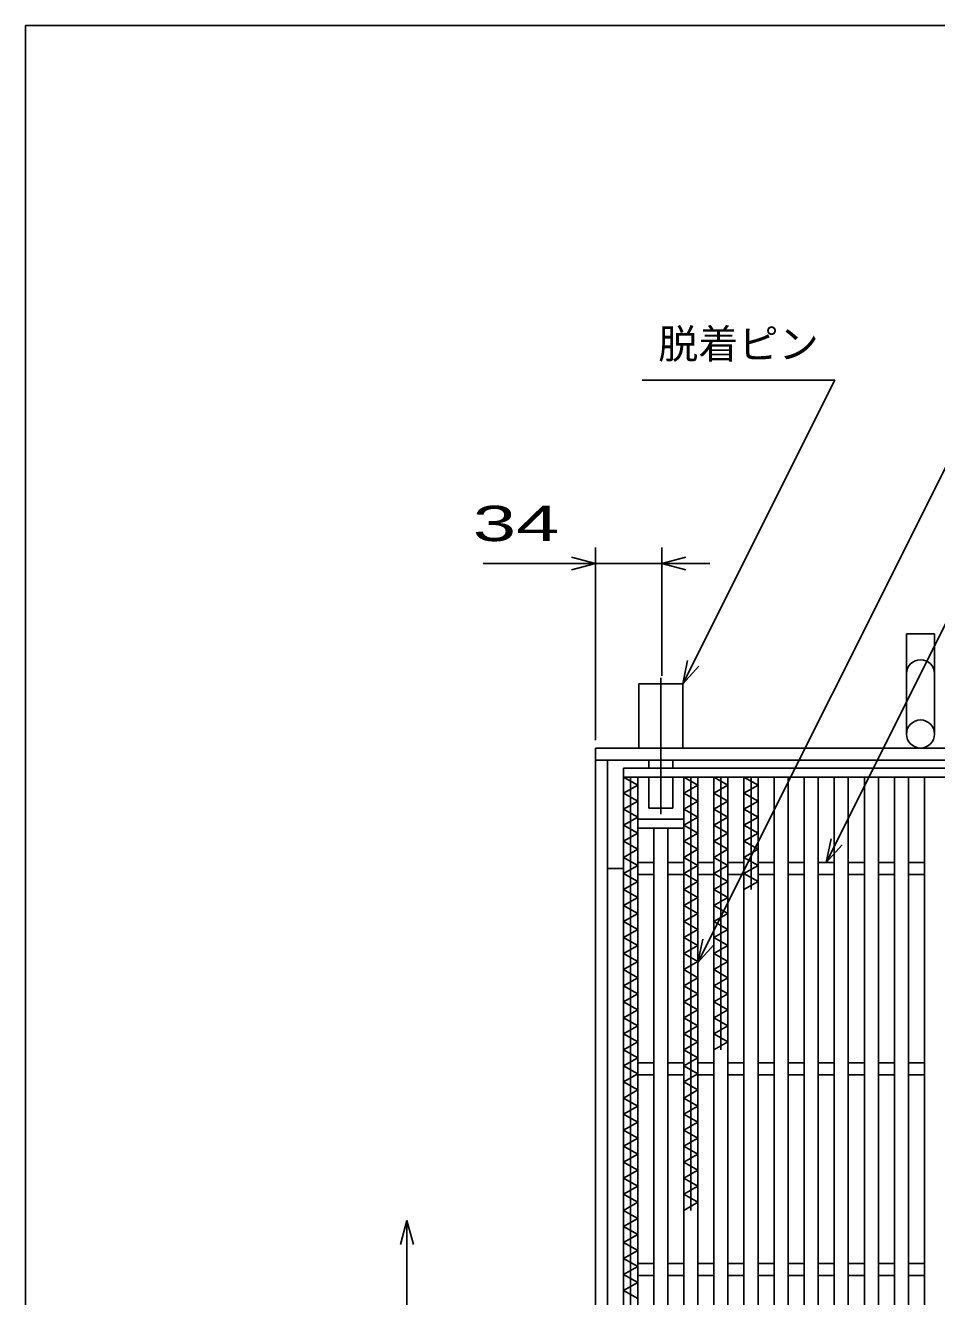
# Model space of a CAD drawing. Units: millimetres, scale not verified. Extents: x -1456 to 1389, y -1026 to 839.
# Drawn here: x -1379 to -925, y 205 to 839 of the extents above; entities that cross this region are included whole.
import ezdxf
from ezdxf.enums import TextEntityAlignment as Align

# ---------------------------------------------------------------- set-up
doc = ezdxf.new("R2010")
doc.units = ezdxf.units.MM
doc.header["$LTSCALE"] = 8
doc.linetypes.add('LONG_DASHED_DOTTED', pattern=[15.25, 12, -1.5, 0.25, -1.5])
for name, color, linetype, lineweight in [('0_2', 150, 'Continuous', 25), ('16', 3, 'Continuous', 25), ('19', 6, 'Continuous', 25), ('22', 4, 'Continuous', 25)]:
    doc.layers.add(name, color=color, linetype=linetype, lineweight=lineweight)
doc.styles.add('ベクトル', font='')
doc.styles.get('ベクトル').set_extended_font_data('ベクトル')

msp = doc.modelspace()

# ---------------------------------------------------------------- linework, layer by layer
at = {"layer": '0_2'}
for p, q in [((-1379.2, -921.2), (-1379.2, 838.8)), ((-1379.2, 838.8), (1388.8, 838.8))]:
    msp.add_line(p, q, dxfattribs=at)
at = {"layer": '16'}
for p, q in [((-1081, 468.5), (-386, 468.5)), ((-1081, 464), (-1081, 468.5)), ((-386, 464), (-1081, 464)), ((-1081, -227), (-1081, 464)), ((-1081, 464), (-1074, 464)), ((-1074, 460), (-1081, 464)), ((-1077.5, 88), (-1077.5, 464)), ((-1074, -227), (-1074, 464)), ((-1051, -227), (-1051, 464)), ((-1051, 464), (-1044, 464)), ((-1044, 460), (-1051, 464)), ((-1047.5, 248), (-1047.5, 464)), ((-1044, -227), (-1044, 464)), ((-1036, -227), (-1036, 464)), ((-1036, 464), (-1029, 464)), ((-1029, 460), (-1036, 464)), ((-1032.5, 328), (-1032.5, 464)), ((-1029, -227), (-1029, 464)), ((-1021, -227), (-1021, 464)), ((-1021, 464), (-1014, 464)), ((-1014, 460), (-1021, 464)), ((-1017.5, 408), (-1017.5, 464)), ((-1014, -227), (-1014, 464)), ((-1006, -227), (-1006, 464)), ((-1006, 464), (-999, 464)), ((-999, -227), (-999, 464)), ((-991, -227), (-991, 464)), ((-991, 464), (-984, 464)), ((-984, -227), (-984, 464)), ((-976, -227), (-976, 464)), ((-976, 464), (-969, 464)), ((-969, -227), (-969, 464)), ((-961, -227), (-961, 464)), ((-961, 464), (-954, 464)), ((-954, -227), (-954, 464)), ((-946, -227), (-946, 464)), ((-946, 464), (-939, 464)), ((-939, -227), (-939, 464)), ((-931, -227), (-931, 464)), ((-931, 464), (-924, 464)), ((-1081, 456), (-1074, 460)), ((-1051, 456), (-1044, 460)), ((-1036, 456), (-1029, 460)), ((-1021, 456), (-1014, 460)), ((-1074, 452), (-1081, 456)), ((-1081, 448), (-1074, 452)), ((-1044, 452), (-1051, 456)), ((-1051, 448), (-1044, 452)), ((-1029, 452), (-1036, 456)), ((-1036, 448), (-1029, 452)), ((-1014, 452), (-1021, 456)), ((-1021, 448), (-1014, 452)), ((-1074, 444), (-1081, 448)), ((-1081, 440), (-1074, 444)), ((-1044, 444), (-1051, 448)), ((-1051, 440), (-1044, 444)), ((-1029, 444), (-1036, 448)), ((-1036, 440), (-1029, 444)), ((-1014, 444), (-1021, 448)), ((-1021, 440), (-1014, 444)), ((-1074, 436), (-1081, 440)), ((-1074, 443), (-1051, 443)), ((-1074, 438.5), (-1074, 443)), ((-1051, 438.5), (-1074, 438.5)), ((-1066, -201.5), (-1066, 438.5)), ((-1066, 438.5), (-1059, 438.5)), ((-1059, -201.5), (-1059, 438.5)), ((-1051, 443), (-1051, 438.5)), ((-1044, 436), (-1051, 440)), ((-1029, 436), (-1036, 440)), ((-1014, 436), (-1021, 440)), ((-1081, 432), (-1074, 436)), ((-1074, 428), (-1081, 432)), ((-1051, 432), (-1044, 436)), ((-1044, 428), (-1051, 432)), ((-1036, 432), (-1029, 436)), ((-1029, 428), (-1036, 432)), ((-1021, 432), (-1014, 436)), ((-1014, 428), (-1021, 432)), ((-1081, 424), (-1074, 428)), ((-1051, 424), (-1044, 428)), ((-1036, 424), (-1029, 428)), ((-1021, 424), (-1014, 428)), ((-1074, 420), (-1081, 424)), ((-1081, 416), (-1074, 420)), ((-1074, 421.5), (-1066, 421.5)), ((-1059, 421.5), (-1051, 421.5)), ((-1044, 420), (-1051, 424)), ((-1051, 416), (-1044, 420)), ((-1044, 421.5), (-1036, 421.5)), ((-1029, 420), (-1036, 424)), ((-1036, 416), (-1029, 420)), ((-1029, 421.5), (-1021, 421.5)), ((-1014, 420), (-1021, 424)), ((-1021, 416), (-1014, 420)), ((-1014, 421.5), (-1006, 421.5)), ((-999, 421.5), (-991, 421.5)), ((-984, 421.5), (-976, 421.5)), ((-969, 421.5), (-961, 421.5)), ((-954, 421.5), (-946, 421.5)), ((-939, 421.5), (-931, 421.5)), ((-1074, 412), (-1081, 416)), ((-1081, 408), (-1074, 412)), ((-1074, 415.5), (-1066, 415.5)), ((-1059, 415.5), (-1051, 415.5)), ((-1044, 412), (-1051, 416)), ((-1051, 408), (-1044, 412)), ((-1044, 415.5), (-1036, 415.5)), ((-1029, 412), (-1036, 416)), ((-1036, 408), (-1029, 412)), ((-1029, 415.5), (-1021, 415.5)), ((-1014, 412), (-1021, 416)), ((-1021, 408), (-1014, 412)), ((-1014, 415.5), (-1006, 415.5)), ((-999, 415.5), (-991, 415.5)), ((-984, 415.5), (-976, 415.5)), ((-969, 415.5), (-961, 415.5)), ((-954, 415.5), (-946, 415.5)), ((-939, 415.5), (-931, 415.5)), ((-1074, 404), (-1081, 408)), ((-1044, 404), (-1051, 408)), ((-1029, 404), (-1036, 408)), ((-1081, 400), (-1074, 404)), ((-1074, 396), (-1081, 400)), ((-1051, 400), (-1044, 404)), ((-1044, 396), (-1051, 400)), ((-1036, 400), (-1029, 404)), ((-1029, 396), (-1036, 400)), ((-1081, 392), (-1074, 396)), ((-1051, 392), (-1044, 396)), ((-1036, 392), (-1029, 396)), ((-1074, 388), (-1081, 392)), ((-1081, 384), (-1074, 388)), ((-1044, 388), (-1051, 392)), ((-1051, 384), (-1044, 388)), ((-1029, 388), (-1036, 392)), ((-1036, 384), (-1029, 388)), ((-1074, 380), (-1081, 384)), ((-1044, 380), (-1051, 384)), ((-1029, 380), (-1036, 384)), ((-1081, 376), (-1074, 380)), ((-1074, 372), (-1081, 376)), ((-1051, 376), (-1044, 380)), ((-1044, 372), (-1051, 376)), ((-1036, 376), (-1029, 380)), ((-1029, 372), (-1036, 376)), ((-1081, 368), (-1074, 372)), ((-1074, 364), (-1081, 368)), ((-1051, 368), (-1044, 372)), ((-1044, 364), (-1051, 368)), ((-1036, 368), (-1029, 372)), ((-1029, 364), (-1036, 368)), ((-1081, 360), (-1074, 364)), ((-1051, 360), (-1044, 364)), ((-1036, 360), (-1029, 364)), ((-1074, 356), (-1081, 360)), ((-1081, 352), (-1074, 356)), ((-1044, 356), (-1051, 360)), ((-1051, 352), (-1044, 356)), ((-1029, 356), (-1036, 360)), ((-1036, 352), (-1029, 356)), ((-1074, 348), (-1081, 352)), ((-1044, 348), (-1051, 352)), ((-1029, 348), (-1036, 352)), ((-1081, 344), (-1074, 348)), ((-1074, 340), (-1081, 344)), ((-1051, 344), (-1044, 348)), ((-1044, 340), (-1051, 344)), ((-1036, 344), (-1029, 348)), ((-1029, 340), (-1036, 344)), ((-1081, 336), (-1074, 340)), ((-1074, 332), (-1081, 336)), ((-1051, 336), (-1044, 340)), ((-1044, 332), (-1051, 336)), ((-1036, 336), (-1029, 340)), ((-1029, 332), (-1036, 336)), ((-1081, 328), (-1074, 332)), ((-1051, 328), (-1044, 332)), ((-1036, 328), (-1029, 332)), ((-1074, 324), (-1081, 328)), ((-1081, 320), (-1074, 324)), ((-1044, 324), (-1051, 328)), ((-1051, 320), (-1044, 324)), ((-1074, 316), (-1081, 320)), ((-1074, 321.5), (-1066, 321.5)), ((-1059, 321.5), (-1051, 321.5)), ((-1044, 316), (-1051, 320)), ((-1044, 321.5), (-1036, 321.5)), ((-1029, 321.5), (-1021, 321.5)), ((-1014, 321.5), (-1006, 321.5)), ((-999, 321.5), (-991, 321.5)), ((-984, 321.5), (-976, 321.5)), ((-969, 321.5), (-961, 321.5)), ((-954, 321.5), (-946, 321.5)), ((-939, 321.5), (-931, 321.5)), ((-1081, 312), (-1074, 316)), ((-1074, 308), (-1081, 312)), ((-1074, 315.5), (-1066, 315.5)), ((-1059, 315.5), (-1051, 315.5)), ((-1051, 312), (-1044, 316)), ((-1044, 308), (-1051, 312)), ((-1044, 315.5), (-1036, 315.5)), ((-1029, 315.5), (-1021, 315.5)), ((-1014, 315.5), (-1006, 315.5)), ((-999, 315.5), (-991, 315.5)), ((-984, 315.5), (-976, 315.5)), ((-969, 315.5), (-961, 315.5)), ((-954, 315.5), (-946, 315.5)), ((-939, 315.5), (-931, 315.5)), ((-1081, 304), (-1074, 308)), ((-1051, 304), (-1044, 308)), ((-1074, 300), (-1081, 304)), ((-1081, 296), (-1074, 300)), ((-1044, 300), (-1051, 304)), ((-1051, 296), (-1044, 300)), ((-1074, 292), (-1081, 296)), ((-1081, 288), (-1074, 292)), ((-1044, 292), (-1051, 296)), ((-1051, 288), (-1044, 292)), ((-1074, 284), (-1081, 288)), ((-1044, 284), (-1051, 288)), ((-1081, 280), (-1074, 284)), ((-1074, 276), (-1081, 280)), ((-1051, 280), (-1044, 284)), ((-1044, 276), (-1051, 280)), ((-1081, 272), (-1074, 276)), ((-1051, 272), (-1044, 276)), ((-1074, 268), (-1081, 272)), ((-1081, 264), (-1074, 268)), ((-1044, 268), (-1051, 272)), ((-1051, 264), (-1044, 268)), ((-1074, 260), (-1081, 264)), ((-1081, 256), (-1074, 260)), ((-1044, 260), (-1051, 264)), ((-1051, 256), (-1044, 260)), ((-1074, 252), (-1081, 256)), ((-1044, 252), (-1051, 256)), ((-1081, 248), (-1074, 252)), ((-1074, 244), (-1081, 248)), ((-1051, 248), (-1044, 252)), ((-1081, 240), (-1074, 244)), ((-1074, 236), (-1081, 240)), ((-1081, 232), (-1074, 236)), ((-1074, 228), (-1081, 232)), ((-1081, 224), (-1074, 228)), ((-1074, 220), (-1081, 224)), ((-1081, 216), (-1074, 220)), ((-1074, 212), (-1081, 216)), ((-1074, 221.5), (-1066, 221.5)), ((-1074, 215.5), (-1066, 215.5)), ((-1059, 221.5), (-1051, 221.5)), ((-1059, 215.5), (-1051, 215.5)), ((-1044, 221.5), (-1036, 221.5)), ((-1044, 215.5), (-1036, 215.5)), ((-1029, 221.5), (-1021, 221.5)), ((-1029, 215.5), (-1021, 215.5)), ((-1014, 221.5), (-1006, 221.5)), ((-1014, 215.5), (-1006, 215.5)), ((-999, 221.5), (-991, 221.5)), ((-999, 215.5), (-991, 215.5)), ((-984, 221.5), (-976, 221.5)), ((-984, 215.5), (-976, 215.5)), ((-969, 221.5), (-961, 221.5)), ((-969, 215.5), (-961, 215.5)), ((-954, 221.5), (-946, 221.5)), ((-954, 215.5), (-946, 215.5)), ((-939, 221.5), (-931, 221.5)), ((-939, 215.5), (-931, 215.5)), ((-1081, 208), (-1074, 212)), ((-1074, 204), (-1081, 208))]:
    msp.add_line(p, q, dxfattribs=at)
at = {"layer": '19'}
for p, q in [((-940, 485.5), (-940, 535.5)), ((-940, 535.5), (-926, 535.5)), ((-926, 485.5), (-926, 535.5)), ((-1073.5, 478.5), (-1073.5, 510.5)), ((-1073.5, 510.5), (-1051.5, 510.5)), ((-1051.5, 510.5), (-1051.5, 478.5)), ((-1095, 478.5), (-372, 478.5)), ((-1095, -241.5), (-1095, 478.5)), ((-1095, 472.5), (-372, 472.5)), ((-1089, -235.5), (-1089, 472.5)), ((-1068.5, 468.5), (-1068.5, 472.5)), ((-1056.5, 468.5), (-1056.5, 472.5)), ((-1068.5, 448.5), (-1068.5, 464)), ((-1056.5, 448.5), (-1056.5, 464)), ((-1068.5, 448.5), (-1056.5, 448.5)), ((-1089, 418.5), (-1081, 418.5))]:
    msp.add_line(p, q, dxfattribs=at)
at = {"layer": '19', "linetype": 'LONG_DASHED_DOTTED'}
msp.add_line((-1062.5, 513.5), (-1062.5, 445.5), dxfattribs=at)
at = {"layer": '19'}
msp.add_circle((-933, 485.5), 7, dxfattribs=at)
msp.add_arc((-933, 515.5), 7, 0, 180, dxfattribs=at)
at = {"layer": '22'}
for p, q in [((-1044, 371.5), (-881.25, 697)), ((-1071.75, 662), (-975.75, 662)), ((-1051.5, 510.5), (-975.75, 662)), ((-980, 421.5), (-859.75, 662)), ((-1095, 482.5), (-1095, 578.5)), ((-1062, 514.504), (-1062, 578.5)), ((-1151, 570.5), (-1095, 570.5)), ((-1095, 570.5), (-1107, 573.7)), ((-1107, 567.3), (-1095, 570.5)), ((-1095, 570.5), (-1062, 570.5)), ((-1062, 570.5), (-1050, 573.7)), ((-1050, 567.3), (-1062, 570.5)), ((-1062, 570.5), (-1038, 570.5)), ((-1051.5, 510.5), (-1049.1, 522.18)), ((-1051.5, 510.5), (-1043.5, 519.3)), ((-980, 421.5), (-977.6, 433.18)), ((-980, 421.5), (-972, 430.3)), ((-1044, 371.5), (-1041.6, 383.18)), ((-1044, 371.5), (-1036, 380.3)), ((-1189, 243), (-1192.2, 231)), ((-1185.8, 231), (-1189, 243)), ((-1189, 243), (-1189, 3))]:
    msp.add_line(p, q, dxfattribs=at)

# ---------------------------------------------------------------- texts
at = {"layer": '22', "color": 2, "style": 'ベクトル'}
msp.add_text('脱着ピン', height=14.66, dxfattribs=at).set_placement((-1063.75, 680), align=Align.MIDDLE_LEFT)
at = {"layer": '22', "color": 2, "style": 'ベクトル', "width": 1.65}
msp.add_text(' 34 ', height=17.6, dxfattribs=at).set_placement((-1167, 590.5), align=Align.MIDDLE_LEFT)

doc.saveas('drawing.dxf')
